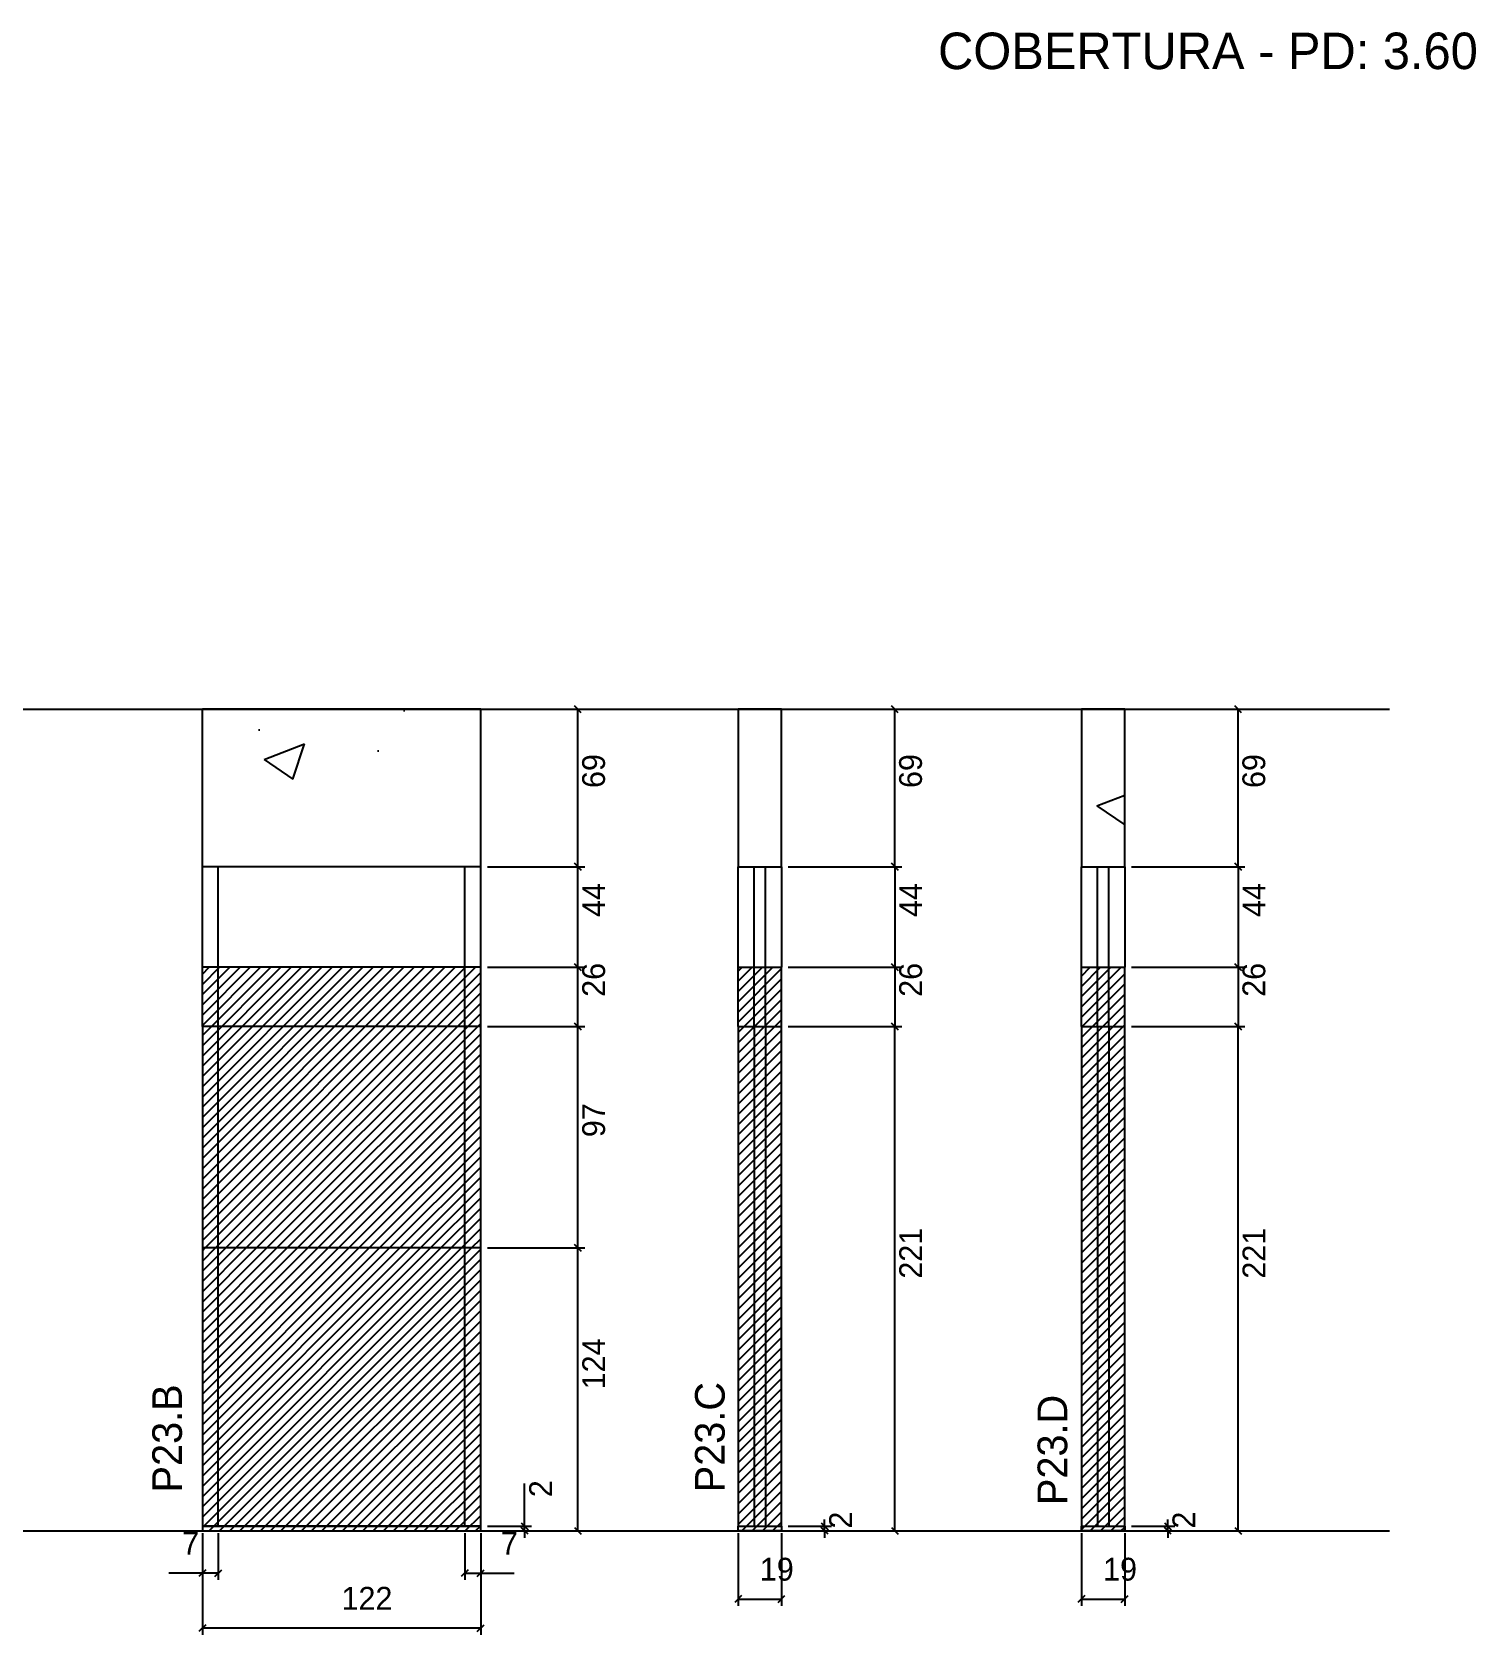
# Model space of a CAD drawing. Header units: metres. Extents: x 2890 to 4231, y 10051 to 10767.
# Drawn here: x 3598 to 4231, y 10051 to 10753 of the extents above; entities that cross this region are included whole.
import ezdxf

# ---------------------------------------------------------------- set-up
doc = ezdxf.new("R2010")
doc.units = ezdxf.units.M
for name, color, linetype in [('COTA', 7, 'Continuous'), ('Hachura', 7, 'Continuous'), ('NOMENCLATURA', 7, 'Continuous'), ('Nível', 7, 'Continuous'), ('Painéis', 7, 'Continuous'), ('SARR_2.2x7', 7, 'Continuous'), ('Texto Seção', 7, 'Continuous')]:
    doc.layers.add(name, color=color, linetype=linetype)

msp = doc.modelspace()

# ---------------------------------------------------------------- hatches: boundary and pattern name
at = {"layer": 'COTA'}
h = msp.add_hatch(dxfattribs=at)
h.set_pattern_fill('AR-CONC')
h.paths.add_polyline_path([(3672.83, 10456.71), (3672.83, 10387.71), (3794.83, 10387.71), (3794.83, 10456.71), (3672.83, 10456.71), (3672.83, 10456.71)])
h = msp.add_hatch(dxfattribs=at)
h.set_pattern_fill('AR-CONC')
h.paths.add_polyline_path([(3907.66, 10387.71), (3926.66, 10387.71), (3926.66, 10457.71), (3907.66, 10457.71), (3907.66, 10387.71)])
h = msp.add_hatch(dxfattribs=at)
h.set_pattern_fill('AR-CONC')
h.paths.add_polyline_path([(4077.11, 10387.71), (4077.11, 10456.71), (4058.11, 10456.71), (4058.11, 10387.71), (4077.11, 10387.71)])
at = {"layer": 'Hachura'}
h = msp.add_hatch(dxfattribs=at)
h.set_pattern_fill('ANSI31')
h.paths.add_polyline_path([(3672.83, 10343.71), (3672.83, 10220.71), (3794.83, 10220.71), (3794.83, 10343.71), (3672.83, 10343.71)])
h = msp.add_hatch(dxfattribs=at)
h.set_pattern_fill('ANSI31')
h.paths.add_polyline_path([(3926.66, 10096.71), (3926.66, 10343.71), (3907.66, 10343.71), (3907.66, 10096.71), (3926.66, 10096.71)])
h = msp.add_hatch(dxfattribs=at)
h.set_pattern_fill('ANSI31')
h.paths.add_polyline_path([(4077.11, 10343.71), (4058.11, 10343.71), (4058.11, 10096.71), (4077.11, 10096.71), (4077.11, 10343.71)])
h = msp.add_hatch(dxfattribs=at)
h.set_pattern_fill('ANSI31')
h.paths.add_polyline_path([(3794.83, 10220.71), (3672.83, 10220.71), (3672.83, 10096.71), (3794.83, 10096.71), (3794.83, 10220.71)])

# ---------------------------------------------------------------- linework, layer by layer
at = {"layer": 'COTA', "color": 0, "lineweight": 25}
for p, q in [((3838.93, 10455.21), (3835.93, 10458.21)), ((3977.85, 10455.21), (3974.85, 10458.21)), ((4128.3, 10455.21), (4125.3, 10458.21)), ((3835.93, 10389.21), (3838.93, 10386.21)), ((3838.93, 10386.21), (3835.93, 10389.21)), ((3974.85, 10389.21), (3977.85, 10386.21)), ((4125.3, 10389.21), (4128.3, 10386.21)), ((3838.93, 10342.21), (3835.93, 10345.21)), ((3835.93, 10345.21), (3838.93, 10342.21)), ((3977.85, 10342.21), (3974.85, 10345.21)), ((4128.3, 10342.21), (4125.3, 10345.21)), ((3838.93, 10316.21), (3835.93, 10319.21)), ((3835.93, 10319.21), (3838.93, 10316.21)), ((3977.85, 10316.21), (3974.85, 10319.21)), ((3974.85, 10319.21), (3977.85, 10316.21)), ((4128.3, 10316.21), (4125.3, 10319.21)), ((4125.3, 10319.21), (4128.3, 10316.21)), ((3838.93, 10219.21), (3835.93, 10222.21)), ((3835.93, 10222.21), (3838.93, 10219.21)), ((3812.59, 10100.21), (3815.59, 10097.21)), ((3944.07, 10100.21), (3947.07, 10097.21)), ((4094.52, 10100.21), (4097.52, 10097.21)), ((3815.59, 10095.21), (3812.59, 10098.21)), ((3835.93, 10098.21), (3838.93, 10095.21)), ((3947.07, 10095.21), (3944.07, 10098.21)), ((3974.85, 10098.21), (3977.85, 10095.21)), ((4097.52, 10095.21), (4094.52, 10098.21)), ((4125.3, 10098.21), (4128.3, 10095.21)), ((3674.33, 10079.7), (3671.33, 10076.7)), ((3678.33, 10076.7), (3681.33, 10079.7)), ((3789.33, 10079.7), (3786.33, 10076.7)), ((3793.33, 10076.7), (3796.33, 10079.7)), ((3909.16, 10068.32), (3906.16, 10065.32)), ((3925.16, 10065.32), (3928.16, 10068.32)), ((4059.61, 10068.32), (4056.61, 10065.32)), ((4075.61, 10065.32), (4078.61, 10068.32)), ((3674.33, 10055.6), (3671.33, 10052.6)), ((3793.33, 10052.6), (3796.33, 10055.6))]:
    msp.add_line(p, q, dxfattribs=at)
at = {"layer": 'COTA', "color": 241, "lineweight": 25}
for p, q in [((3794.83, 10456.71), (3672.83, 10456.71)), ((3794.83, 10456.71), (3672.83, 10456.71)), ((3672.83, 10387.71), (3672.83, 10456.71)), ((3794.83, 10387.71), (3794.83, 10456.71))]:
    msp.add_line(p, q, dxfattribs=at)
at = {"layer": 'COTA', "color": 4, "lineweight": 25}
for p, q in [((3797.83, 10456.71), (3840.43, 10456.71)), ((3837.43, 10387.71), (3837.43, 10456.71)), ((3929.66, 10456.71), (3979.35, 10456.71)), ((3976.35, 10387.71), (3976.35, 10456.71)), ((4080.11, 10456.71), (4129.8, 10456.71)), ((4126.8, 10387.71), (4126.8, 10456.71)), ((3797.83, 10387.71), (3840.43, 10387.71)), ((3797.83, 10387.71), (3840.43, 10387.71)), ((3837.43, 10343.71), (3837.43, 10387.71)), ((3929.66, 10387.71), (3979.35, 10387.71)), ((4080.11, 10387.71), (4129.8, 10387.71)), ((3797.83, 10343.71), (3840.43, 10343.71)), ((3797.83, 10343.71), (3840.43, 10343.71)), ((3837.43, 10317.71), (3837.43, 10343.71)), ((3929.66, 10343.71), (3979.35, 10343.71)), ((3976.35, 10343.71), (3976.35, 10317.71)), ((4080.11, 10343.71), (4129.8, 10343.71)), ((4126.8, 10343.71), (4126.8, 10317.71)), ((3797.83, 10317.71), (3840.43, 10317.71)), ((3797.83, 10317.71), (3840.43, 10317.71)), ((3837.43, 10220.71), (3837.43, 10317.71)), ((3929.66, 10317.71), (3979.35, 10317.71)), ((3929.66, 10317.71), (3979.35, 10317.71)), ((3976.35, 10096.71), (3976.35, 10317.71)), ((4080.11, 10317.71), (4129.8, 10317.71)), ((4080.11, 10317.71), (4129.8, 10317.71)), ((4126.8, 10096.71), (4126.8, 10317.71)), ((3797.83, 10220.71), (3840.43, 10220.71)), ((3797.83, 10220.71), (3840.43, 10220.71)), ((3837.43, 10096.71), (3837.43, 10220.71)), ((3814.09, 10098.71), (3814.09, 10117.51)), ((3945.57, 10098.71), (3945.57, 10101.71)), ((4096.02, 10098.71), (4096.02, 10101.71)), ((3672.83, 10095.71), (3672.83, 10051.1)), ((3672.83, 10093.71), (3672.83, 10075.2)), ((3679.83, 10095.71), (3679.83, 10075.2)), ((3787.83, 10095.71), (3787.83, 10075.2)), ((3794.83, 10095.71), (3794.83, 10051.1)), ((3794.83, 10093.71), (3794.83, 10075.2)), ((3797.83, 10098.71), (3817.09, 10098.71)), ((3797.83, 10096.71), (3817.09, 10096.71)), ((3797.83, 10096.71), (3840.43, 10096.71)), ((3814.09, 10096.71), (3814.09, 10098.71)), ((3814.09, 10096.71), (3814.09, 10093.71)), ((3907.66, 10095.71), (3907.66, 10063.82)), ((3926.66, 10095.71), (3926.66, 10063.82)), ((3929.66, 10098.71), (3948.57, 10098.71)), ((3929.66, 10096.71), (3948.57, 10096.71)), ((3929.66, 10096.71), (3979.35, 10096.71)), ((3945.57, 10096.71), (3945.57, 10098.71)), ((3945.57, 10096.71), (3945.57, 10093.71)), ((4058.11, 10095.71), (4058.11, 10063.82)), ((4077.11, 10095.71), (4077.11, 10063.82)), ((4080.11, 10098.71), (4099.02, 10098.71)), ((4080.11, 10096.71), (4099.02, 10096.71)), ((4080.11, 10096.71), (4129.8, 10096.71)), ((4096.02, 10096.71), (4096.02, 10098.71)), ((4096.02, 10096.71), (4096.02, 10093.71)), ((3672.83, 10078.2), (3658.1, 10078.2)), ((3679.83, 10078.2), (3672.83, 10078.2)), ((3787.83, 10078.2), (3794.83, 10078.2)), ((3794.83, 10078.2), (3809.56, 10078.2)), ((3907.66, 10066.82), (3926.66, 10066.82)), ((4058.11, 10066.82), (4077.11, 10066.82)), ((3794.83, 10054.1), (3672.83, 10054.1))]:
    msp.add_line(p, q, dxfattribs=at)
at = {"layer": 'COTA', "color": 241, "lineweight": 25}
for points in [[(3926.66, 10387.71), (3926.66, 10456.71), (3907.66, 10456.71), (3907.66, 10387.71)], [(4077.11, 10387.71), (4077.11, 10456.71), (4058.11, 10456.71), (4058.11, 10387.71)]]:
    msp.add_lwpolyline(points, dxfattribs=at)
at = {"layer": 'Nível', "color": 4, "lineweight": 25}
for p, q in [((3251.16, 10456.71), (4193.18, 10456.71)), ((3282.98, 10096.71), (4193.18, 10096.71))]:
    msp.add_line(p, q, dxfattribs=at)
at = {"layer": 'Painéis', "color": 0, "lineweight": 25}
for p, q in [((3977.85, 10386.21), (3974.85, 10389.21)), ((4128.3, 10386.21), (4125.3, 10389.21)), ((3974.85, 10345.21), (3977.85, 10342.21)), ((4125.3, 10345.21), (4128.3, 10342.21))]:
    msp.add_line(p, q, dxfattribs=at)
at = {"layer": 'Painéis', "color": 200, "lineweight": 25}
for p, q in [((3794.83, 10387.71), (3672.83, 10387.71)), ((3672.83, 10343.71), (3672.83, 10387.71)), ((3794.83, 10343.71), (3794.83, 10387.71)), ((3907.66, 10343.71), (3907.66, 10387.71)), ((3907.66, 10387.71), (3926.66, 10387.71)), ((3926.66, 10387.71), (3926.66, 10343.71)), ((4058.11, 10343.71), (4058.11, 10387.71)), ((4058.11, 10387.71), (4077.11, 10387.71)), ((4077.11, 10387.71), (4077.11, 10343.71)), ((3794.83, 10343.71), (3672.83, 10343.71)), ((3672.83, 10317.71), (3672.83, 10343.71)), ((3794.83, 10317.71), (3794.83, 10343.71)), ((3907.66, 10343.71), (3926.66, 10343.71)), ((3907.66, 10317.71), (3907.66, 10343.71)), ((3926.66, 10317.71), (3926.66, 10343.71)), ((4058.11, 10343.71), (4077.11, 10343.71)), ((4058.11, 10317.71), (4058.11, 10343.71)), ((4077.11, 10317.71), (4077.11, 10343.71)), ((3672.83, 10317.71), (3672.83, 10096.71)), ((3794.83, 10317.71), (3672.83, 10317.71)), ((3794.83, 10096.71), (3794.83, 10317.71)), ((3907.66, 10317.71), (3907.66, 10098.71)), ((3907.66, 10317.71), (3926.66, 10317.71)), ((3926.66, 10098.71), (3926.66, 10317.71)), ((4058.11, 10317.71), (4058.11, 10098.71)), ((4058.11, 10317.71), (4077.11, 10317.71)), ((4077.11, 10098.71), (4077.11, 10317.71)), ((3794.83, 10220.71), (3672.83, 10220.71)), ((3672.83, 10098.71), (3794.83, 10098.71)), ((3907.66, 10098.71), (3926.66, 10098.71)), ((4058.11, 10098.71), (4077.11, 10098.71))]:
    msp.add_line(p, q, dxfattribs=at)
at = {"layer": 'Painéis', "color": 4, "lineweight": 25}
for p, q in [((3929.66, 10387.71), (3979.35, 10387.71)), ((3976.35, 10387.71), (3976.35, 10343.71)), ((4080.11, 10387.71), (4129.8, 10387.71)), ((4126.8, 10387.71), (4126.8, 10343.71)), ((3929.66, 10343.71), (3979.35, 10343.71)), ((4080.11, 10343.71), (4129.8, 10343.71))]:
    msp.add_line(p, q, dxfattribs=at)
at = {"layer": 'Painéis', "color": 200, "lineweight": 25}
for points in [[(3794.83, 10098.71), (3672.83, 10098.71), (3672.83, 10096.71), (3794.83, 10096.71)], [(3907.66, 10098.71), (3926.66, 10098.71), (3926.66, 10096.71), (3907.66, 10096.71)], [(4058.11, 10098.71), (4077.11, 10098.71), (4077.11, 10096.71), (4058.11, 10096.71)]]:
    msp.add_lwpolyline(points, close=True, dxfattribs=at)
at = {"layer": 'SARR_2.2x7', "color": 40, "lineweight": 25}
for p, q in [((3679.83, 10343.71), (3679.83, 10387.71)), ((3787.83, 10343.71), (3787.83, 10387.71)), ((3914.66, 10343.71), (3914.66, 10387.71)), ((3919.66, 10343.71), (3919.66, 10387.71)), ((4065.11, 10343.71), (4065.11, 10387.71)), ((4070.11, 10343.71), (4070.11, 10387.71)), ((3679.83, 10317.71), (3679.83, 10343.71)), ((3787.83, 10317.71), (3787.83, 10343.71)), ((3914.66, 10317.71), (3914.66, 10343.71)), ((3919.66, 10317.71), (3919.66, 10343.71)), ((4065.11, 10317.71), (4065.11, 10343.71)), ((4070.11, 10317.71), (4070.11, 10343.71)), ((3679.83, 10220.71), (3679.83, 10317.71)), ((3787.83, 10220.71), (3787.83, 10317.71)), ((3914.66, 10317.71), (3914.66, 10098.71)), ((3919.66, 10317.71), (3919.66, 10098.71)), ((4065.11, 10317.71), (4065.11, 10098.71)), ((4070.11, 10317.71), (4070.11, 10098.71)), ((3679.83, 10098.71), (3679.83, 10220.71)), ((3787.83, 10098.71), (3787.83, 10220.71))]:
    msp.add_line(p, q, dxfattribs=at)

# ---------------------------------------------------------------- texts
at = {"layer": 'COTA', "color": 240, "lineweight": 25}
for s, p in [('69', (3849.3, 10422.21)), ('69', (3988.22, 10422.21)), ('69', (4138.67, 10422.21)), ('44', (3849.36, 10365.71)), ('26', (3849.33, 10330.71)), ('26', (3988.25, 10330.71)), ('26', (4138.7, 10330.71)), ('97', (3849.33, 10269.21)), ('221', (3988.29, 10207.21)), ('221', (4138.74, 10207.21)), ('124', (3849.36, 10158.71)), ('2', (3826.09, 10111.46)), ('2', (3957.57, 10097.71)), ('2', (4108.02, 10097.71))]:
    msp.add_text(s, height=10, rotation=90, dxfattribs=at).set_placement(p)
for s, p in [('7', (3663.97, 10086.28)), ('7', (3803.7, 10086.28)), ('19', (3917.16, 10074.91)), ('19', (4067.61, 10074.91)), ('122', (3733.83, 10062.16))]:
    msp.add_text(s, height=10, dxfattribs=at).set_placement(p)
at = {"layer": 'NOMENCLATURA', "color": 2, "lineweight": 25}
msp.add_text('COBERTURA - PD: 3.60', height=16, dxfattribs=at).set_placement((3995.28, 10737.22))
at = {"layer": 'Painéis', "color": 240, "lineweight": 25}
for p in [(3988.28, 10365.71), (4138.73, 10365.71)]:
    msp.add_text('44', height=10, rotation=90, dxfattribs=at).set_placement(p)
at = {"layer": 'Texto Seção', "color": 7, "lineweight": 15}
for s, p in [('P23.B', (3663.89, 10113.54)), ('P23.C', (3901.78, 10113.61)), ('P23.D', (4051.9, 10108))]:
    msp.add_text(s, height=13, rotation=90, dxfattribs=at).set_placement(p)

doc.saveas('drawing.dxf')
